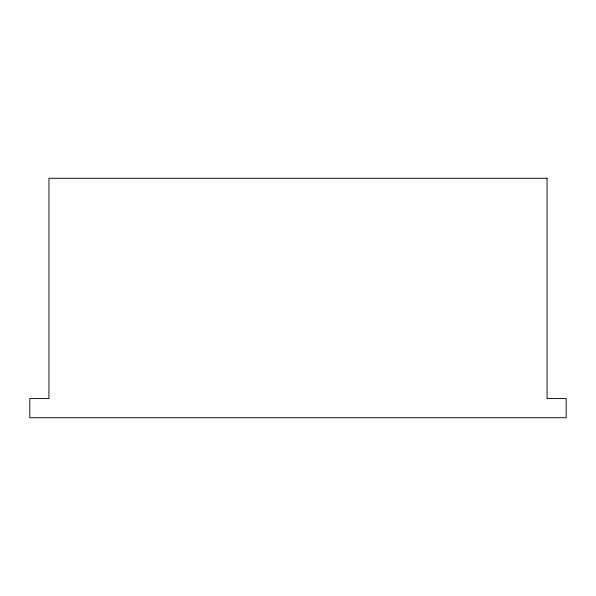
<?xml version="1.0" encoding="UTF-8"?>
<svg xmlns="http://www.w3.org/2000/svg" width="596" height="596" viewBox="0 0 596 596"><rect width="100%" height="100%" fill="white"/><g stroke="black" fill="none" stroke-linecap="round" stroke-linejoin="round"><path stroke-width="0.89" d="M547.046 178.271L48.954 178.271L48.954 398.575L29.8 398.575L29.8 417.729L566.2 417.729L566.2 398.575L547.046 398.575L547.046 178.271"/></g></svg>
